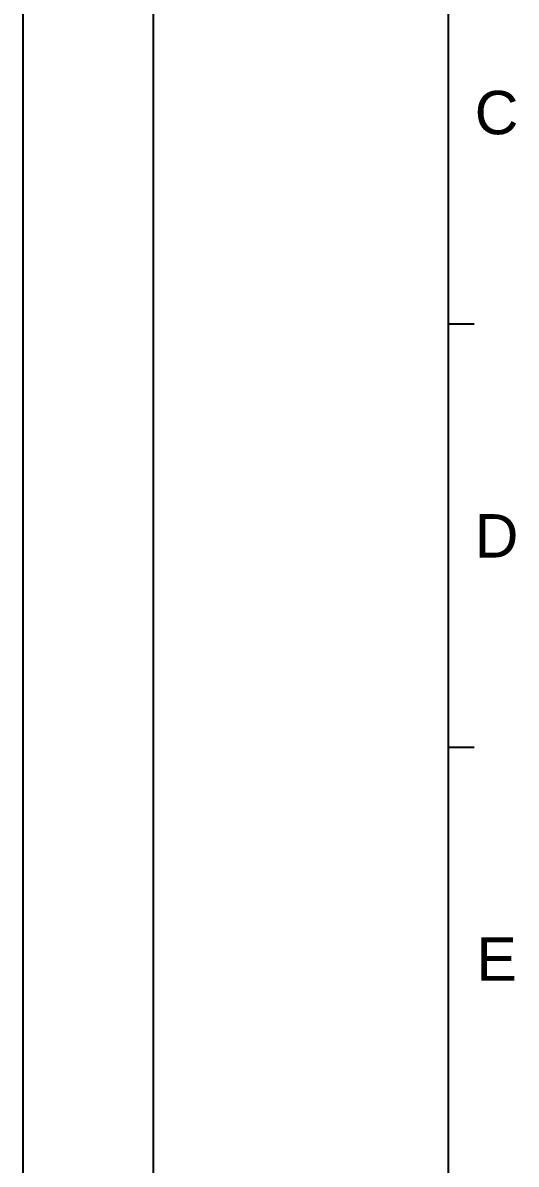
# Model space of a CAD drawing. Header units: millimetres. Extents: x 14 to 2348, y 26 to 1654.
# Drawn here: x 2120 to 2347, y 648 to 1174 of the extents above; entities that cross this region are included whole.
import ezdxf
from ezdxf.enums import TextEntityAlignment as Align

# ---------------------------------------------------------------- set-up
doc = ezdxf.new("R2010")
doc.units = ezdxf.units.MM
doc.header["$LTSCALE"] = 4
doc.layers.get('0').update_dxf_attribs({"lineweight": 25})
doc.layers.add('標題 (ISO)', color=7, linetype='Continuous', lineweight=50)
doc.layers.add('符號(ISO)', color=7, linetype='Continuous', lineweight=9)
doc.styles.get("Standard").update_dxf_attribs({"font": 'txt.shx'})
doc.styles.add('TEXTSTYLE_1_90', font='arial.ttf')

# ---------------------------------------------------------------- blocks, each defined once
blk = doc.blocks.new('圖框 A2')
at = {"color": 3, "linetype": 'Continuous', "true_color": 0x00ff00}
for p, q in [((579, 405), (579, 15)), ((579, 258.75), (582, 258.75)), ((579, 210), (582, 210))]:
    blk.add_line(p, q, dxfattribs=at)
at = {"color": 1, "true_color": 0xff0000, "style": 'TEXTSTYLE_1_90'}
for s, p in [('C', (584.58, 280.59)), ('D', (584.58, 231.84)), ('E', (584.58, 183.09))]:
    blk.add_text(s, height=5, dxfattribs=at).set_placement(p, align=Align.CENTER)
blk = doc.blocks.new('標題欄框 A2')
at = {"color": 3, "linetype": 'Continuous', "true_color": 0x00ff00}
for p, q in [((350.59, 410.47), (350.59, 75.47)), ((365.59, 410.47), (365.59, 75.47))]:
    blk.add_line(p, q, dxfattribs=at)
at = {"layer": '標題 (ISO)', "lineweight": 30, "flags": 104}
for tag, height, p in [('<工程師>', 2.5, (322.23, 73.3)), ('設計師', 2.5, (374.07, 73.3)), ('<審查者>', 2.5, (322.16, 66.65)), ('建立日期', 2.5, (372.28, 66.29)), ('標題', 3, (244.05, 33.25)), ('零件號碼', 3, (346.52, 33.29)), ('<比例>', 2.5, (345.2, 24.88))]:
    blk.add_attdef(tag, text='', height=height, dxfattribs=at).set_placement(p, align=Align.TOP_LEFT)
at = {"layer": '符號(ISO)', "color": 7, "lineweight": 30, "flags": 104}
blk.add_attdef('<版次>', text='', height=2, dxfattribs=at).set_placement((392.69, 32.46), align=Align.TOP_LEFT)

msp = doc.modelspace()

# ---------------------------------------------------------------- block references
at = {"xscale": 4, "yscale": 4, "zscale": 4}
for name, p in [('圖框 A2', (0, 0)), ('標題欄框 A2', (717.63469, -21.89753))]:
    msp.add_blockref(name, p, dxfattribs=at)

doc.saveas('drawing.dxf')
